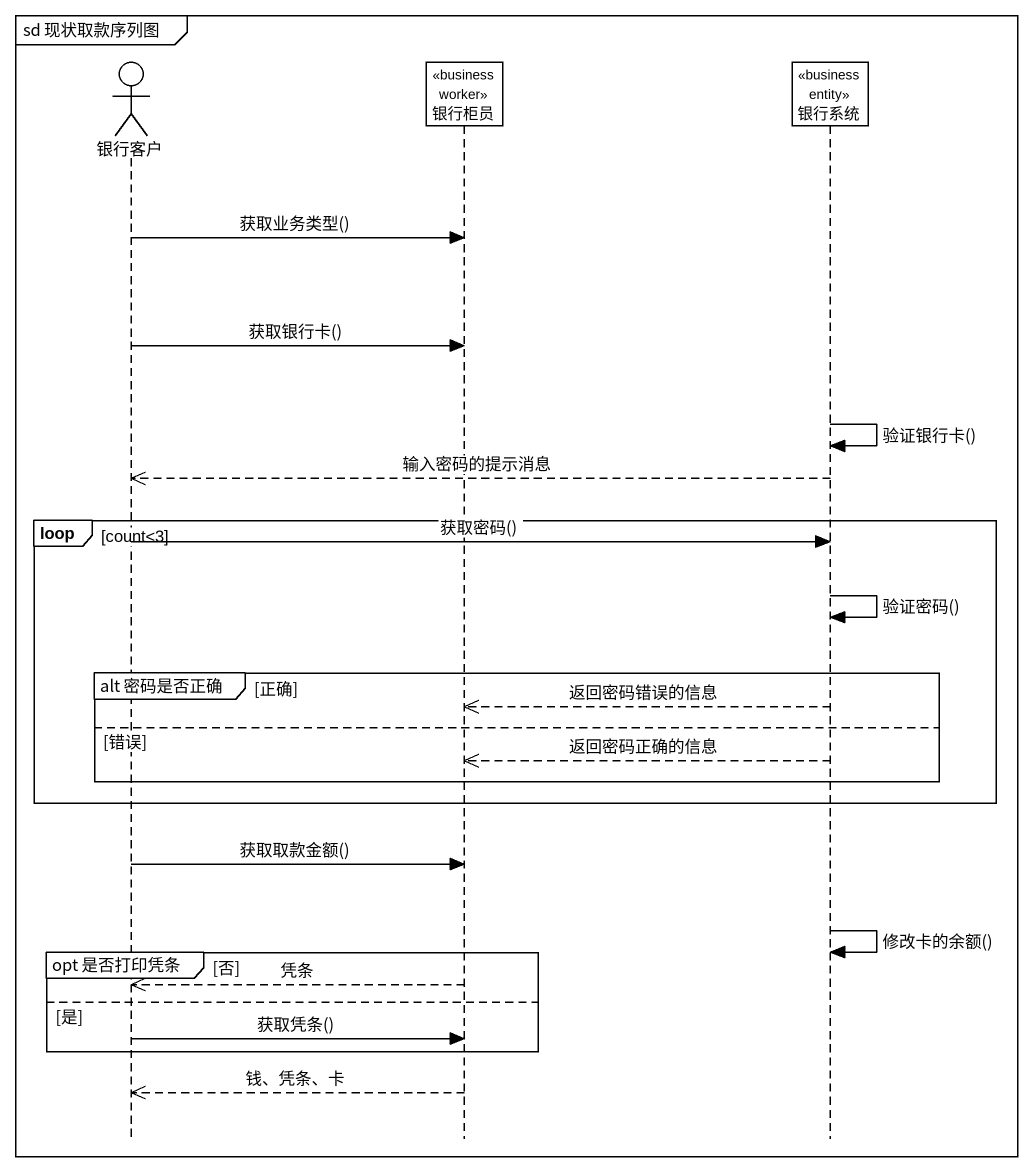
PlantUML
@startuml
mainframe sd 现状取款序列图
hide footbox
actor 银行客户
participant 银行柜员 <<business worker>>
participant 银行系统 <<business entity>>

银行客户 -> 银行柜员 : 获取业务类型()
银行客户 -> 银行柜员 : 获取银行卡()
银行系统 -> 银行系统 : 验证银行卡()
银行系统 -->> 银行客户 : 输入密码的提示消息
loop count<3
  银行客户 -> 银行系统 : 获取密码()
  银行系统 -> 银行系统 : 验证密码()
  group alt 密码是否正确 [正确]
    银行系统 -->> 银行柜员 : 返回密码错误的信息
  else 错误
    银行系统 -->> 银行柜员 : 返回密码正确的信息
  end
end
银行客户 -> 银行柜员 : 获取取款金额()
银行系统 -> 银行系统 : 修改卡的余额()
group opt 是否打印凭条 [否]
  银行柜员 -->> 银行客户 : 凭条
else 是
  银行客户 -> 银行柜员 : 获取凭条()
end
银行柜员 -->> 银行客户 : 钱、凭条、卡
@enduml
